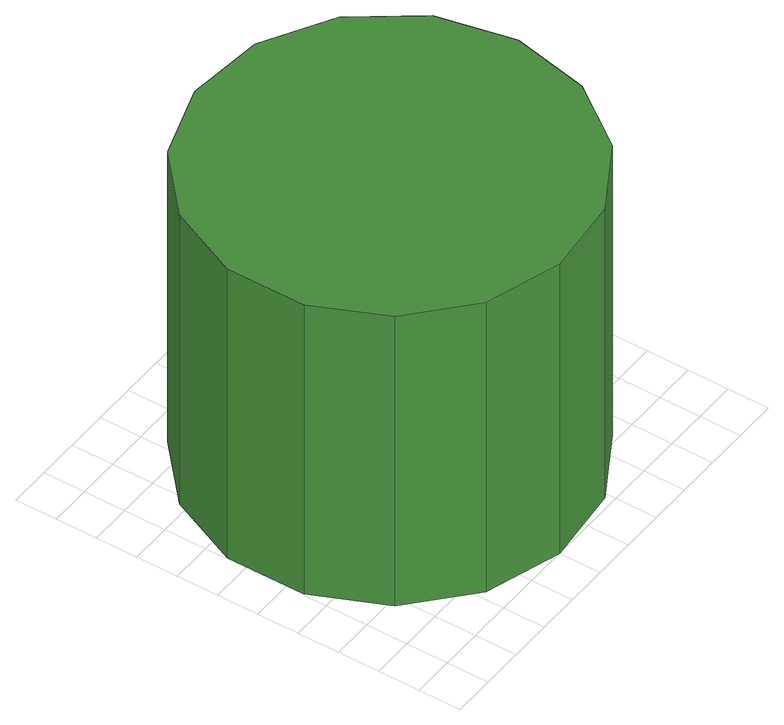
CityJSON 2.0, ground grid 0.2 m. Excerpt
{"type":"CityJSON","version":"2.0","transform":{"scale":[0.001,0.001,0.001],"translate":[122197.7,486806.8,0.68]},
"CityObjects":{
"tree1":{"type":"SolitaryVegetationObject","attributes":{"function":"something"},"geometry":[{"type":"MultiSurface","lod":"1","boundaries":[[[0,1,2,3,4,5,6,7,8,9,10,11,12,13,14]],[[15,16,17,18,19,20,21,22,23,24,25,26,27,28,29]],[[0,29,28,1]],[[1,28,27,2]],[[2,27,26,3]],[[3,26,25,4]],[[4,25,24,5]],[[5,24,23,6]],[[6,23,22,7]],[[7,22,21,8]],[[8,21,20,9]],[[9,20,19,10]],[[10,19,18,11]],[[11,18,17,12]],[[12,17,16,13]],[[13,16,15,14]],[[14,15,29,0]]]}]}
},
"vertices":[
[1807,906,1612],[1728,1276,1612],[1506,1583,1612],[1178,1772,1612],[801,1812,1612],[441,1695,1612],[160,1441,1612],[6,1095,1612],[6,717,1612],[160,371,1612],[441,117,1612],[801,0,1612],[1178,40,1612],[1506,229,1612],[1728,536,1612],[1728,536,9],[1506,229,9],[1178,40,9],[801,0,9],[441,117,9],[160,371,9],[6,717,9],[6,1095,9],[160,1441,9],[441,1695,9],[801,1812,9],[1178,1772,9],[1506,1583,9],[1728,1276,9],[1807,906,9]
]}
